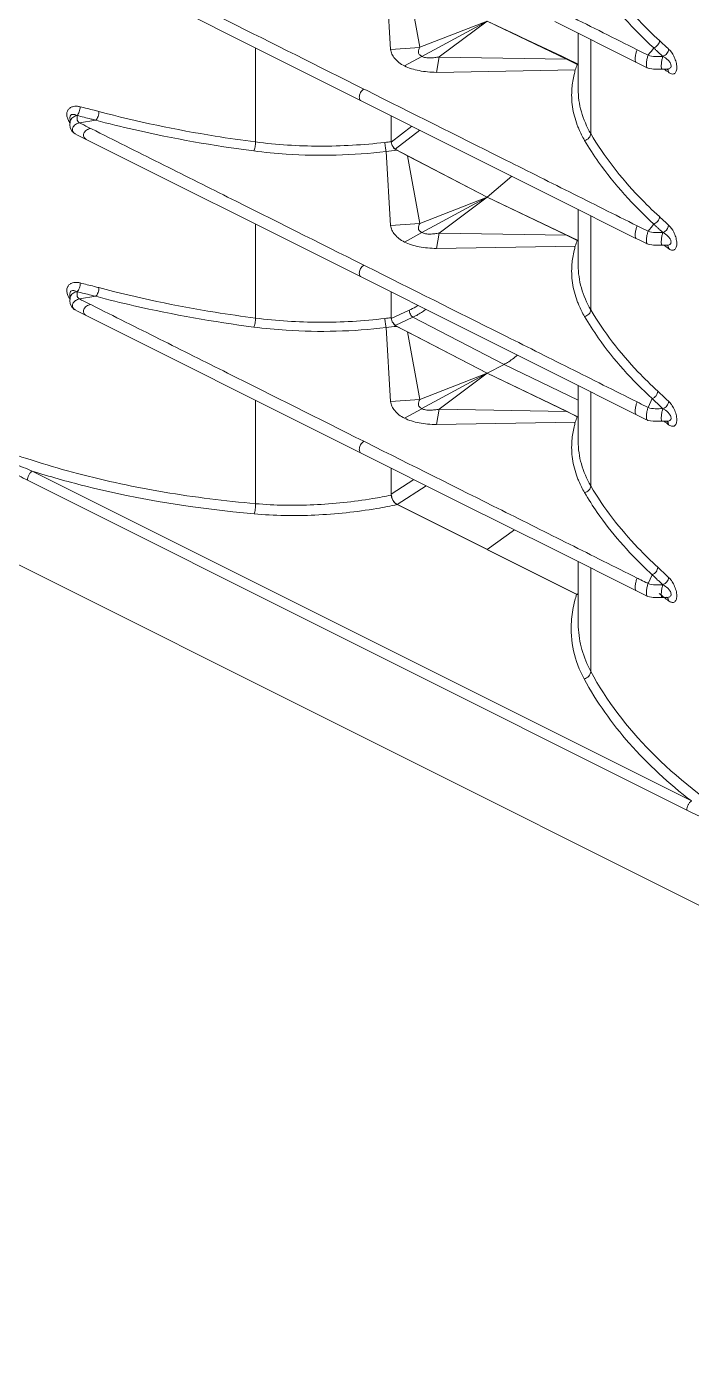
# Model space of a CAD drawing. Header units: millimetres. Extents: x 0 to 2524, y 0 to 1785.
# Drawn here: x 1964.7 to 2011.8, y 654.1 to 748.3 of the extents above; entities that cross this region are included whole.
import ezdxf

# ---------------------------------------------------------------- set-up
doc = ezdxf.new("R2010")
doc.units = ezdxf.units.MM
doc.header["$LTSCALE"] = 0.1
doc.layers.get('0').update_dxf_attribs({"lineweight": 13})

msp = doc.modelspace()

# ---------------------------------------------------------------- linework, layer by layer
for p, q in [((1990.519, 746.692), (1990.215, 751.935)), ((1992.602, 746.844), (1991.735, 751.626)), ((1992.601, 746.844), (1997.361, 748.698)), ((1997.361, 748.698), (1992.733, 746.194)), ((1993.973, 746.158), (1997.361, 748.698)), ((2002.986, 746.004), (1997.361, 748.698)), ((2002.157, 748.657), (2007.917, 745.778)), ((2003.819, 747.826), (2003.819, 743.884)), ((2004.714, 747.379), (2004.714, 740.725)), ((1980.955, 740.133), (1980.955, 746.787)), ((1981.452, 746.539), (1988.434, 743.047)), ((1992.602, 746.835), (1990.519, 746.692)), ((1992.733, 746.191), (1991.515, 745.519)), ((1993.973, 746.158), (1993.775, 745.064)), ((1993.973, 746.149), (2002.987, 746.001)), ((2003.753, 745.623), (2002.986, 746.004)), ((2003.004, 746.042), (2003.777, 745.678)), ((1993.775, 745.064), (2003.617, 745.234)), ((2009.549, 745.3), (2009.768, 745.301)), ((2009.768, 745.301), (2010.108, 745.296)), ((2009.918, 745.298), (2009.965, 745.262)), ((2009.965, 745.262), (2010.038, 745.205)), ((2010.038, 745.205), (2010.065, 745.183)), ((2010.107, 745.296), (2010.148, 745.29)), ((1988.808, 743.794), (1988.631, 743.882)), ((2003.819, 743.883), (2003.819, 743.884)), ((2076.4, 654.072), (1899.906, 742.319)), ((1968.49, 741.489), (1969.638, 741.676)), ((1990.572, 741.978), (1990.572, 740.156)), ((1990.573, 740.12), (1990.573, 741.978)), ((1967.816, 741.518), (1967.816, 741.517)), ((1967.959, 740.875), (1968.163, 740.719)), ((1968.163, 740.719), (1968.164, 740.719)), ((1969.326, 741.065), (1969.262, 741.097)), ((1992.041, 741.244), (1990.573, 740.12)), ((1990.846, 739.629), (1992.594, 740.968)), ((1990.215, 739.464), (1990.519, 734.221)), ((1997.361, 736.227), (1990.846, 739.629)), ((1990.969, 739.55), (1991.735, 739.155)), ((1997.361, 736.228), (1991.735, 739.158)), ((1992.602, 734.373), (1991.735, 739.155)), ((1997.361, 736.227), (1999.108, 737.711)), ((1992.601, 734.373), (1997.361, 736.228)), ((1992.733, 733.724), (1997.361, 736.228)), ((1993.973, 733.688), (1997.361, 736.228)), ((2002.986, 733.533), (1997.361, 736.228)), ((1997.361, 736.227), (2003.761, 733.17)), ((2002.157, 736.186), (2007.917, 733.307)), ((2003.819, 735.356), (2003.819, 731.413)), ((1980.955, 727.663), (1980.955, 734.316)), ((1981.452, 734.068), (1988.434, 730.577)), ((1992.602, 734.364), (1990.519, 734.221)), ((2004.714, 728.254), (2004.714, 734.908)), ((1991.515, 733.048), (1992.733, 733.721)), ((1993.973, 733.688), (1993.775, 732.593)), ((1993.973, 733.678), (2002.987, 733.53)), ((2003.753, 733.153), (2002.986, 733.533)), ((2003.617, 732.763), (1993.775, 732.593)), ((2009.549, 732.83), (2009.768, 732.83)), ((2009.768, 732.83), (2010.108, 732.825)), ((2009.918, 732.828), (2009.97, 732.787)), ((2009.97, 732.787), (2010.038, 732.734)), ((2010.038, 732.734), (2010.065, 732.713)), ((2010.107, 732.825), (2010.148, 732.819)), ((1988.808, 731.323), (1988.631, 731.411)), ((2003.819, 731.412), (2003.819, 731.413)), ((1967.804, 729.408), (1967.804, 729.406)), ((1990.572, 729.508), (1990.572, 727.685)), ((1990.573, 727.636), (1990.573, 729.507)), ((1967.816, 729.047), (1967.816, 729.047)), ((1968.49, 729.018), (1969.638, 729.205)), ((1969.326, 728.594), (1969.262, 728.626)), ((1967.959, 728.404), (1968.163, 728.248)), ((1968.163, 728.248), (1968.164, 728.248)), ((1968.164, 728.248), (1968.339, 728.155)), ((1991.85, 728.218), (1990.573, 727.636)), ((1990.851, 727.151), (1992.114, 727.726)), ((1992.114, 727.726), (1998.566, 724.382)), ((1990.215, 726.993), (1990.519, 721.75)), ((1990.851, 727.151), (1997.362, 723.756)), ((1990.969, 727.079), (1991.735, 726.684)), ((1997.361, 723.757), (1991.735, 726.688)), ((1992.602, 721.902), (1991.735, 726.684)), ((1992.601, 721.902), (1997.361, 723.757)), ((1992.733, 721.253), (1997.361, 723.757)), ((1993.973, 721.217), (1997.361, 723.757)), ((2002.987, 721.062), (1997.361, 723.757)), ((1997.362, 723.756), (1998.566, 724.382)), ((2003.804, 720.673), (1997.362, 723.756)), ((2003.819, 721.852), (1998.566, 724.382)), ((2002.157, 723.715), (2007.917, 720.836)), ((2003.819, 722.885), (2003.819, 718.943)), ((1980.955, 714.52), (1980.955, 721.845)), ((1992.602, 721.893), (1990.519, 721.75)), ((2004.714, 715.783), (2004.714, 722.437)), ((2009.063, 721.964), (2008.784, 721.342)), ((1981.452, 721.597), (1988.434, 718.106)), ((1991.515, 720.578), (1992.733, 721.25)), ((1993.973, 721.217), (1993.775, 720.123)), ((1993.973, 721.208), (2002.987, 721.059)), ((2003.753, 720.682), (2002.987, 721.062)), ((2003.617, 720.292), (1993.775, 720.123)), ((2009.523, 720.358), (2009.767, 720.36)), ((2009.767, 720.36), (2010.107, 720.354)), ((2010.107, 720.354), (2010.147, 720.349)), ((1988.808, 718.852), (1988.631, 718.941)), ((2003.819, 718.942), (2003.819, 718.943)), ((2011.511, 692.826), (1964.795, 716.184)), ((1965.131, 716.83), (2011.845, 693.473)), ((1990.572, 717.037), (1990.572, 715.128)), ((1990.573, 715.201), (1990.573, 717.036)), ((1992.177, 716.234), (1990.573, 715.201)), ((1990.994, 714.469), (1993.053, 715.796)), ((1990.994, 714.469), (2003.73, 708.102)), ((1991.01, 714.461), (2003.712, 708.11)), ((1997.362, 711.285), (1999.297, 712.675)), ((2002.157, 711.245), (2007.917, 708.365)), ((2003.819, 710.414), (2003.819, 706.124)), ((2004.714, 702.641), (2004.714, 709.967)), ((2009.063, 709.493), (2008.784, 708.871)), ((2003.73, 708.102), (2003.819, 708.173)), ((2009.523, 707.888), (2009.767, 707.889)), ((2009.767, 707.889), (2010.107, 707.884)), ((2010.005, 707.818), (2010.037, 707.793)), ((2010.037, 707.793), (2010.064, 707.772)), ((2010.107, 707.884), (2010.147, 707.878)), ((2003.826, 705.802), (2003.819, 706.124))]:
    msp.add_line(p, q)
for points in [[(1968.953, 752.789), (1974.712, 749.909), (1981.452, 746.539)], [(2007.917, 745.778), (2008.09, 745.691), (2008.608, 745.435), (2008.705, 745.389)], [(2008.705, 745.389), (2008.782, 745.359), (2009.162, 745.3), (2009.549, 745.3)], [(1988.434, 743.047), (1995.417, 739.556), (2002.157, 736.186)], [(1967.804, 741.879), (1967.809, 741.687), (1967.816, 741.517)], [(1967.816, 741.518), (1967.816, 741.506), (1967.806, 741.374), (1967.819, 741.141), (1967.959, 740.875)], [(1968.164, 740.719), (1968.339, 740.626), (1968.86, 740.365), (1968.953, 740.318)], [(1968.953, 740.318), (1974.712, 737.438), (1981.452, 734.068)], [(2007.917, 733.307), (2008.09, 733.22), (2008.608, 732.964), (2008.705, 732.919)], [(2008.705, 732.919), (2008.782, 732.888), (2009.162, 732.829), (2009.549, 732.83)], [(1988.434, 730.577), (1995.417, 727.085), (2002.157, 723.715)], [(1967.804, 729.408), (1967.807, 729.257), (1967.816, 729.047)], [(1967.816, 729.047), (1967.816, 729.035), (1967.806, 728.903), (1967.819, 728.67), (1967.959, 728.404)], [(1968.339, 728.155), (1968.86, 727.894), (1968.953, 727.847)], [(1968.953, 727.848), (1974.712, 724.968), (1981.452, 721.597)], [(2007.917, 720.836), (2008.09, 720.749), (2008.608, 720.493), (2008.705, 720.448)], [(2008.705, 720.448), (2008.765, 720.423), (2009.128, 720.36), (2009.523, 720.358)], [(1988.434, 718.106), (1995.417, 714.615), (2002.157, 711.245)], [(2007.917, 708.365), (2008.09, 708.278), (2008.608, 708.022), (2008.705, 707.977)], [(2008.705, 707.977), (2008.765, 707.953), (2009.128, 707.889), (2009.523, 707.888)]]:
    msp.add_lwpolyline(points)
for centre, radius, start, end in [((1896.589, 832.747), 141.647, 322.3802, 322.64257), ((2010.397, 743.127), 7.1, 159.36932, 162.74077), ((2039.93, 783.799), 48.816, 232.28242, 232.52299), ((1986.29, 777.148), 37.239, 275.9106, 276.6031), ((1986.316, 777.18), 37.916, 275.90199, 277.04836), ((1896.589, 820.276), 141.647, 322.3802, 322.64257), ((2009.836, 730.858), 6.503, 159.28546, 162.96501), ((2040.477, 772.038), 49.713, 232.28362, 232.52845), ((1968.856, 729.81), 1.318, 209.62157, 217.97008), ((1986.29, 764.677), 37.239, 275.9106, 276.6031), ((1986.316, 764.709), 37.916, 275.90199, 277.04836), ((2009.836, 718.387), 6.503, 159.28546, 162.96501), ((2027.412, 742.621), 28.315, 231.84032, 232.63668), ((1983.63, 748.617), 34.201, 279.49488, 281.71147), ((1983.575, 749.445), 35.765, 279.62173, 281.99766), ((2029.895, 732.159), 30.786, 226.32802, 227.41411), ((2037.06, 766.659), 64.339, 243.15072, 243.28805), ((2021.126, 722.114), 18.112, 230.35206, 231.76987), ((2025.156, 727.254), 24.643, 231.80517, 232.06095), ((2026.378, 728.801), 26.616, 232.19747, 232.65194), ((2010.915, 705.664), 7.595, 174.90744, 175.89375)]:
    msp.add_arc(centre, radius, start, end)
for centre, major_axis, ratio, start_param, end_param in [((1990.857, 727.494), (-0.18, 0.358), 0.613181, -4.234679, -3.846185), ((1990.998, 714.995), (-0.261, 0.543), 0.617361, 0.909146, 2.46863), ((2003.725, 708.632), (-0.267, 0.548), 0.603911, -3.808901, -3.59482)]:
    msp.add_ellipse(centre, major_axis=major_axis, ratio=ratio, start_param=start_param, end_param=end_param)
for points, knots in [([(2008.001, 746.669), (2006.401, 747.466), (2003.203, 749.068), (1996.804, 752.265), (1992.006, 754.665), (1988.808, 756.265)], [0, 0, 0, 0, 0.250021, 0.500037, 1, 1, 1, 1]), ([(1988.631, 743.882), (1985.413, 745.491), (1980.587, 747.903), (1974.152, 751.123), (1970.934, 752.729), (1969.326, 753.535)], [0, 0, 0, 0, 0.499994, 0.75, 1, 1, 1, 1]), ([(2009.581, 747.319), (2009.084, 747.772), (2007.256, 749.546), (2005.663, 751.576), (2004.714, 753.195)], [0, 0, 0, 0, 0.263795, 1, 1, 1, 1]), ([(2004.276, 752.72), (2004.584, 752.193), (2005.98, 750.034), (2007.732, 748.116), (2009.18, 746.797)], [0, 0, 0, 0, 0.237628, 1, 1, 1, 1]), ([(2009.179, 746.796), (2009.29, 746.832), (2009.486, 746.978), (2009.581, 747.207), (2009.582, 747.32)], [0, 0, 0, 0, 0.509585, 1, 1, 1, 1]), ([(2010.232, 746.715), (2010.177, 746.765), (2009.959, 746.966), (2009.743, 747.168), (2009.581, 747.32)], [0, 0, 0, 0, 0.25225, 1, 1, 1, 1]), ([(1990.519, 746.692), (1990.543, 746.58), (1990.613, 746.35), (1990.816, 746.03), (1991.121, 745.742), (1991.373, 745.586), (1991.515, 745.519)], [0, 0, 0, 0, 0.21596, 0.447041, 0.705766, 1, 1, 1, 1]), ([(1992.733, 746.194), (1992.699, 746.215), (1992.637, 746.257), (1992.557, 746.33), (1992.51, 746.416), (1992.488, 746.533), (1992.514, 746.684), (1992.571, 746.79), (1992.601, 746.844)], [0, 0, 0, 0, 0.155838, 0.295444, 0.417127, 0.5311, 0.757215, 1, 1, 1, 1]), ([(2007.917, 745.778), (2007.902, 745.785), (2007.88, 745.83), (2007.866, 745.908), (2007.862, 746.016), (2007.872, 746.197), (2007.911, 746.42), (2007.965, 746.596), (2008.001, 746.669)], [0, 0, 0, 0, 0.056037, 0.146689, 0.264186, 0.405002, 0.736638, 1, 1, 1, 1]), ([(2008.784, 746.283), (2008.717, 746.314), (2008.454, 746.438), (2008.195, 746.57), (2008.001, 746.669)], [0, 0, 0, 0, 0.252897, 1, 1, 1, 1]), ([(2009.179, 746.796), (2009.229, 746.744), (2009.333, 746.644), (2009.489, 746.491), (2009.655, 746.342), (2009.767, 746.244), (2009.821, 746.192)], [0, 0, 0, 0, 0.243785, 0.492184, 0.746016, 1, 1, 1, 1]), ([(2009.821, 746.192), (2009.932, 746.231), (2010.125, 746.379), (2010.224, 746.603), (2010.232, 746.715)], [0, 0, 0, 0, 0.51064, 1, 1, 1, 1]), ([(2010.352, 744.981), (2010.408, 744.955), (2010.501, 744.929), (2010.619, 744.958), (2010.695, 745.013), (2010.754, 745.101), (2010.811, 745.269), (2010.815, 745.539), (2010.742, 745.879), (2010.573, 746.296), (2010.383, 746.576), (2010.232, 746.715)], [0, 0, 0, 0, 0.08311, 0.120927, 0.16045, 0.205764, 0.259896, 0.397115, 0.559855, 0.723978, 1, 1, 1, 1]), ([(1993.775, 745.064), (1993.568, 745.07), (1993.159, 745.092), (1992.565, 745.174), (1992.014, 745.309), (1991.669, 745.438), (1991.515, 745.519)], [0, 0, 0, 0, 0.267747, 0.527737, 0.77452, 1, 1, 1, 1]), ([(1992.733, 746.191), (1992.822, 746.155), (1993.018, 746.093), (1993.332, 746.079), (1993.655, 746.102), (1993.867, 746.139), (1993.973, 746.158)], [0, 0, 0, 0, 0.229454, 0.48515, 0.744622, 1, 1, 1, 1]), ([(2008.705, 745.389), (2008.69, 745.396), (2008.669, 745.441), (2008.656, 745.518), (2008.652, 745.626), (2008.662, 745.807), (2008.698, 746.031), (2008.75, 746.209), (2008.784, 746.283)], [0, 0, 0, 0, 0.053817, 0.143467, 0.260763, 0.401828, 0.735151, 1, 1, 1, 1]), ([(2009.821, 746.192), (2009.641, 746.196), (2009.297, 746.179), (2008.937, 746.212), (2008.784, 746.283)], [0, 0, 0, 0, 0.515729, 1, 1, 1, 1]), ([(2009.768, 745.301), (2009.755, 745.301), (2009.738, 745.324), (2009.727, 745.357), (2009.714, 745.42), (2009.709, 745.52), (2009.716, 745.71), (2009.75, 745.939), (2009.793, 746.117), (2009.821, 746.192)], [0, 0, 0, 0, 0.039962, 0.074546, 0.120513, 0.245112, 0.403143, 0.739459, 1, 1, 1, 1]), ([(2010.405, 745.532), (2010.403, 745.61), (2010.336, 745.763), (2010.184, 745.941), (2010.007, 746.084), (2009.883, 746.16), (2009.821, 746.192)], [0, 0, 0, 0, 0.257535, 0.521688, 0.770263, 1, 1, 1, 1]), ([(2010.107, 745.296), (2010.142, 745.295), (2010.211, 745.301), (2010.309, 745.337), (2010.39, 745.415), (2010.406, 745.492), (2010.405, 745.532)], [0, 0, 0, 0, 0.244744, 0.481235, 0.721491, 1, 1, 1, 1]), ([(2003.617, 745.234), (2003.586, 745.127), (2003.473, 744.705), (2003.402, 744.27), (2003.377, 743.945)], [0, 0, 0, 0, 0.253454, 1, 1, 1, 1]), ([(2010.192, 745.213), (2010.197, 745.201), (2010.218, 745.152), (2010.227, 745.099), (2010.228, 745.058)], [0, 0, 0, 0, 0.241818, 1, 1, 1, 1]), ([(2010.228, 745.058), (2010.238, 745.051), (2010.277, 745.022), (2010.32, 744.997), (2010.352, 744.981)], [0, 0, 0, 0, 0.263625, 1, 1, 1, 1]), ([(1988.434, 743.048), (1988.408, 743.061), (1988.358, 743.105), (1988.317, 743.201), (1988.305, 743.318), (1988.33, 743.495), (1988.425, 743.704), (1988.555, 743.84), (1988.631, 743.882)], [0, 0, 0, 0, 0.091121, 0.193665, 0.312809, 0.447146, 0.735383, 1, 1, 1, 1]), ([(2008.001, 734.198), (2006.401, 734.996), (2003.203, 736.598), (1996.804, 739.795), (1992.006, 742.194), (1988.808, 743.794)], [0, 0, 0, 0, 0.250021, 0.500037, 1, 1, 1, 1]), ([(2003.377, 743.945), (2003.342, 743.507), (2003.37, 742.615), (2003.597, 741.752), (2003.754, 741.335)], [0, 0, 0, 0, 0.496156, 1, 1, 1, 1]), ([(2004.714, 740.725), (2004.429, 741.211), (2003.979, 742.234), (2003.822, 743.343), (2003.821, 743.883)], [0, 0, 0, 0, 0.510763, 1, 1, 1, 1]), ([(1968.522, 742.628), (1968.442, 742.648), (1968.282, 742.673), (1968.047, 742.658), (1967.835, 742.581), (1967.667, 742.431), (1967.574, 742.214), (1967.575, 741.959), (1967.661, 741.7), (1967.762, 741.54), (1967.821, 741.465)], [0, 0, 0, 0, 0.127588, 0.247035, 0.359387, 0.468954, 0.583849, 0.711615, 0.852313, 1, 1, 1, 1]), ([(1968.522, 742.628), (1968.527, 742.51), (1968.494, 742.331), (1968.405, 742.126), (1968.342, 742.039), (1968.307, 742.007)], [0, 0, 0, 0, 0.528979, 0.785902, 1, 1, 1, 1]), ([(1969.862, 742.289), (1969.749, 742.319), (1969.303, 742.434), (1968.856, 742.542), (1968.522, 742.628)], [0, 0, 0, 0, 0.252888, 1, 1, 1, 1]), ([(1968.307, 742.007), (1968.254, 742.033), (1968.151, 742.074), (1967.997, 742.1), (1967.835, 742.052), (1967.804, 741.935), (1967.804, 741.878)], [0, 0, 0, 0, 0.276983, 0.518787, 0.732824, 1, 1, 1, 1]), ([(1968.307, 742.007), (1968.196, 741.99), (1967.986, 741.904), (1967.845, 741.712), (1967.823, 741.609)], [0, 0, 0, 0, 0.514745, 1, 1, 1, 1]), ([(1968.307, 742.007), (1968.312, 741.962), (1968.308, 741.872), (1968.301, 741.736), (1968.347, 741.585), (1968.438, 741.517), (1968.49, 741.488)], [0, 0, 0, 0, 0.228953, 0.458124, 0.696859, 1, 1, 1, 1]), ([(1969.639, 741.676), (1969.526, 741.704), (1969.082, 741.812), (1968.637, 741.92), (1968.307, 742.007)], [0, 0, 0, 0, 0.253342, 1, 1, 1, 1]), ([(1969.638, 741.676), (1970.534, 741.438), (1974.228, 740.528), (1977.983, 739.869), (1980.837, 739.498)], [0, 0, 0, 0, 0.24369, 1, 1, 1, 1]), ([(1969.856, 742.291), (1969.857, 742.174), (1969.823, 741.999), (1969.733, 741.797), (1969.672, 741.71), (1969.639, 741.676)], [0, 0, 0, 0, 0.526958, 0.784997, 1, 1, 1, 1]), ([(1980.955, 740.133), (1979.999, 740.258), (1976.269, 740.8), (1972.572, 741.571), (1969.862, 742.289)], [0, 0, 0, 0, 0.255982, 1, 1, 1, 1]), ([(1968.49, 741.488), (1968.386, 741.471), (1968.234, 741.41), (1968.08, 741.272), (1967.982, 741.121), (1967.962, 740.892), (1968.089, 740.76), (1968.163, 740.719)], [0, 0, 0, 0, 0.285619, 0.428988, 0.557802, 0.769478, 1, 1, 1, 1]), ([(1969.262, 741.097), (1969.197, 741.129), (1968.938, 741.257), (1968.68, 741.386), (1968.49, 741.489)], [0, 0, 0, 0, 0.251597, 1, 1, 1, 1]), ([(1969.262, 741.097), (1969.158, 741.078), (1969.005, 741.015), (1968.853, 740.873), (1968.758, 740.719), (1968.743, 740.486), (1968.876, 740.357), (1968.953, 740.318)], [0, 0, 0, 0, 0.284672, 0.427908, 0.556382, 0.768273, 1, 1, 1, 1]), ([(1988.631, 731.411), (1985.413, 733.02), (1980.587, 735.433), (1974.152, 738.652), (1970.934, 740.258), (1969.326, 741.065)], [0, 0, 0, 0, 0.499994, 0.75, 1, 1, 1, 1]), ([(2003.754, 741.335), (2003.789, 741.243), (2003.938, 740.87), (2004.121, 740.51), (2004.274, 740.248)], [0, 0, 0, 0, 0.24578, 1, 1, 1, 1]), ([(2004.714, 740.725), (2004.713, 740.615), (2004.605, 740.388), (2004.391, 740.271), (2004.274, 740.248)], [0, 0, 0, 0, 0.479432, 1, 1, 1, 1]), ([(2009.581, 734.848), (2009.084, 735.301), (2007.256, 737.075), (2005.663, 739.105), (2004.714, 740.724)], [0, 0, 0, 0, 0.263795, 1, 1, 1, 1]), ([(1980.833, 739.498), (1980.854, 739.535), (1980.89, 739.63), (1980.942, 739.84), (1980.959, 740.016), (1980.955, 740.133)], [0, 0, 0, 0, 0.197193, 0.459962, 1, 1, 1, 1]), ([(1990.125, 740.107), (1988.593, 739.924), (1985.527, 739.748), (1982.462, 739.938), (1980.955, 740.133)], [0, 0, 0, 0, 0.503882, 1, 1, 1, 1]), ([(1990.215, 739.464), (1990.188, 739.558), (1990.153, 739.773), (1990.13, 739.989), (1990.124, 740.107)], [0, 0, 0, 0, 0.452173, 1, 1, 1, 1]), ([(1990.969, 739.549), (1990.862, 739.604), (1990.676, 739.782), (1990.572, 740.027), (1990.572, 740.156)], [0, 0, 0, 0, 0.482968, 1, 1, 1, 1]), ([(2004.276, 740.249), (2004.584, 739.722), (2005.98, 737.563), (2007.732, 735.645), (2009.18, 734.326)], [0, 0, 0, 0, 0.237628, 1, 1, 1, 1]), ([(1980.836, 739.498), (1981.601, 739.399), (1984.718, 739.098), (1987.871, 739.187), (1990.215, 739.464)], [0, 0, 0, 0, 0.246219, 1, 1, 1, 1]), ([(1990.846, 739.629), (1990.837, 739.634), (1990.799, 739.657), (1990.765, 739.686), (1990.741, 739.71)], [0, 0, 0, 0, 0.234252, 1, 1, 1, 1]), ([(1990.519, 734.221), (1990.543, 734.109), (1990.613, 733.879), (1990.817, 733.559), (1991.121, 733.271), (1991.373, 733.114), (1991.515, 733.048)], [0, 0, 0, 0, 0.21597, 0.4471, 0.705717, 1, 1, 1, 1]), ([(1992.733, 733.724), (1992.699, 733.745), (1992.637, 733.786), (1992.557, 733.859), (1992.51, 733.945), (1992.488, 734.062), (1992.514, 734.213), (1992.571, 734.319), (1992.601, 734.373)], [0, 0, 0, 0, 0.155845, 0.295453, 0.417132, 0.531104, 0.757217, 1, 1, 1, 1]), ([(2007.917, 733.307), (2007.902, 733.315), (2007.88, 733.36), (2007.866, 733.438), (2007.862, 733.546), (2007.872, 733.726), (2007.911, 733.949), (2007.965, 734.126), (2008.001, 734.198)], [0, 0, 0, 0, 0.056037, 0.146689, 0.264186, 0.405002, 0.736638, 1, 1, 1, 1]), ([(2008.784, 733.812), (2008.717, 733.843), (2008.454, 733.967), (2008.195, 734.1), (2008.001, 734.198)], [0, 0, 0, 0, 0.252897, 1, 1, 1, 1]), ([(2009.179, 734.325), (2009.29, 734.361), (2009.486, 734.508), (2009.581, 734.736), (2009.582, 734.849)], [0, 0, 0, 0, 0.509585, 1, 1, 1, 1]), ([(2009.179, 734.325), (2009.228, 734.273), (2009.332, 734.173), (2009.489, 734.02), (2009.654, 733.872), (2009.766, 733.774), (2009.82, 733.722)], [0, 0, 0, 0, 0.243787, 0.492288, 0.746186, 1, 1, 1, 1]), ([(2009.581, 734.849), (2009.687, 734.748), (2009.904, 734.548), (2010.119, 734.347), (2010.229, 734.247)], [0, 0, 0, 0, 0.496611, 1, 1, 1, 1]), ([(2009.82, 733.722), (2009.874, 733.74), (2010.076, 733.849), (2010.223, 734.076), (2010.229, 734.247)], [0, 0, 0, 0, 0.253272, 1, 1, 1, 1]), ([(2010.358, 732.508), (2010.413, 732.482), (2010.506, 732.458), (2010.624, 732.489), (2010.698, 732.546), (2010.756, 732.635), (2010.812, 732.805), (2010.815, 733.075), (2010.74, 733.415), (2010.57, 733.831), (2010.38, 734.109), (2010.229, 734.247)], [0, 0, 0, 0, 0.082575, 0.120351, 0.16005, 0.205711, 0.260285, 0.398238, 0.561137, 0.724959, 1, 1, 1, 1]), ([(1992.733, 733.721), (1992.822, 733.684), (1993.018, 733.622), (1993.332, 733.608), (1993.655, 733.631), (1993.867, 733.668), (1993.973, 733.688)], [0, 0, 0, 0, 0.229458, 0.485152, 0.744623, 1, 1, 1, 1]), ([(2008.705, 732.919), (2008.69, 732.925), (2008.669, 732.97), (2008.656, 733.047), (2008.652, 733.155), (2008.662, 733.336), (2008.698, 733.56), (2008.75, 733.738), (2008.784, 733.812)], [0, 0, 0, 0, 0.053817, 0.143467, 0.260763, 0.401828, 0.735151, 1, 1, 1, 1]), ([(2009.82, 733.722), (2009.64, 733.725), (2009.296, 733.709), (2008.937, 733.741), (2008.784, 733.812)], [0, 0, 0, 0, 0.515736, 1, 1, 1, 1]), ([(2009.768, 732.83), (2009.755, 732.831), (2009.738, 732.853), (2009.727, 732.887), (2009.714, 732.949), (2009.709, 733.05), (2009.716, 733.24), (2009.75, 733.469), (2009.793, 733.647), (2009.82, 733.722)], [0, 0, 0, 0, 0.040268, 0.07483, 0.120822, 0.245562, 0.403711, 0.74006, 1, 1, 1, 1]), ([(2010.405, 733.059), (2010.403, 733.138), (2010.337, 733.292), (2010.138, 733.522), (2009.95, 733.657), (2009.82, 733.722)], [0, 0, 0, 0, 0.257706, 0.52239, 1, 1, 1, 1]), ([(1993.775, 732.593), (1993.568, 732.599), (1993.159, 732.621), (1992.565, 732.703), (1992.014, 732.839), (1991.669, 732.966), (1991.515, 733.048)], [0, 0, 0, 0, 0.267755, 0.527695, 0.774579, 1, 1, 1, 1]), ([(2003.617, 732.763), (2003.586, 732.657), (2003.473, 732.234), (2003.402, 731.8), (2003.376, 731.474)], [0, 0, 0, 0, 0.253458, 1, 1, 1, 1]), ([(2010.107, 732.825), (2010.142, 732.825), (2010.211, 732.83), (2010.309, 732.865), (2010.388, 732.943), (2010.405, 733.02), (2010.405, 733.059)], [0, 0, 0, 0, 0.245373, 0.48249, 0.721855, 1, 1, 1, 1]), ([(2010.234, 732.583), (2010.233, 732.606), (2010.224, 732.69), (2010.185, 732.772), (2010.142, 732.816)], [0, 0, 0, 0, 0.266851, 1, 1, 1, 1]), ([(2010.233, 732.583), (2010.244, 732.576), (2010.283, 732.547), (2010.325, 732.523), (2010.358, 732.508)], [0, 0, 0, 0, 0.263676, 1, 1, 1, 1]), ([(1988.434, 730.577), (1988.408, 730.59), (1988.358, 730.634), (1988.317, 730.73), (1988.305, 730.848), (1988.33, 731.025), (1988.425, 731.234), (1988.555, 731.369), (1988.631, 731.411)], [0, 0, 0, 0, 0.091131, 0.193685, 0.312834, 0.447161, 0.735363, 1, 1, 1, 1]), ([(2008.001, 721.727), (2006.401, 722.525), (2003.203, 724.127), (1996.804, 727.324), (1992.006, 729.724), (1988.808, 731.323)], [0, 0, 0, 0, 0.250021, 0.500037, 1, 1, 1, 1]), ([(2003.376, 731.474), (2003.342, 731.036), (2003.37, 730.142), (2003.598, 729.278), (2003.756, 728.86)], [0, 0, 0, 0, 0.496129, 1, 1, 1, 1]), ([(2004.714, 728.254), (2004.429, 728.74), (2003.98, 729.763), (2003.822, 730.872), (2003.821, 731.412)], [0, 0, 0, 0, 0.51076, 1, 1, 1, 1]), ([(1968.532, 730.154), (1968.389, 730.191), (1968.166, 730.213), (1967.892, 730.136), (1967.723, 730.021), (1967.607, 729.847), (1967.566, 729.626), (1967.601, 729.387), (1967.668, 729.234), (1967.71, 729.159)], [0, 0, 0, 0, 0.252277, 0.368216, 0.479959, 0.593665, 0.716939, 0.853298, 1, 1, 1, 1]), ([(1968.311, 729.535), (1968.258, 729.561), (1968.154, 729.602), (1967.998, 729.63), (1967.869, 729.591), (1967.811, 729.5), (1967.804, 729.44), (1967.804, 729.408)], [0, 0, 0, 0, 0.276193, 0.516381, 0.729555, 0.849112, 1, 1, 1, 1]), ([(1968.311, 729.535), (1968.199, 729.519), (1967.988, 729.435), (1967.847, 729.243), (1967.824, 729.14)], [0, 0, 0, 0, 0.514416, 1, 1, 1, 1]), ([(1968.311, 729.535), (1968.314, 729.49), (1968.309, 729.4), (1968.301, 729.264), (1968.348, 729.113), (1968.438, 729.046), (1968.49, 729.018)], [0, 0, 0, 0, 0.229088, 0.458238, 0.696907, 1, 1, 1, 1]), ([(1968.311, 729.535), (1968.347, 729.567), (1968.412, 729.653), (1968.506, 729.857), (1968.537, 730.036), (1968.532, 730.154)], [0, 0, 0, 0, 0.214804, 0.471892, 1, 1, 1, 1]), ([(1969.639, 729.205), (1969.526, 729.233), (1969.083, 729.341), (1968.64, 729.448), (1968.311, 729.535)], [0, 0, 0, 0, 0.253259, 1, 1, 1, 1]), ([(1969.862, 729.819), (1969.75, 729.848), (1969.307, 729.962), (1968.863, 730.07), (1968.532, 730.154)], [0, 0, 0, 0, 0.252874, 1, 1, 1, 1]), ([(1969.856, 729.82), (1969.857, 729.703), (1969.823, 729.528), (1969.733, 729.326), (1969.672, 729.239), (1969.639, 729.205)], [0, 0, 0, 0, 0.526957, 0.784997, 1, 1, 1, 1]), ([(1980.955, 727.663), (1979.999, 727.787), (1976.269, 728.329), (1972.572, 729.1), (1969.862, 729.819)], [0, 0, 0, 0, 0.255982, 1, 1, 1, 1]), ([(1968.49, 729.018), (1968.386, 729), (1968.234, 728.94), (1968.08, 728.801), (1967.982, 728.651), (1967.962, 728.421), (1968.089, 728.289), (1968.163, 728.248)], [0, 0, 0, 0, 0.285619, 0.428988, 0.557802, 0.769478, 1, 1, 1, 1]), ([(1969.262, 728.626), (1969.197, 728.658), (1968.938, 728.787), (1968.68, 728.915), (1968.49, 729.018)], [0, 0, 0, 0, 0.251597, 1, 1, 1, 1]), ([(1969.262, 728.626), (1969.158, 728.607), (1969.005, 728.545), (1968.853, 728.402), (1968.758, 728.248), (1968.743, 728.016), (1968.876, 727.886), (1968.953, 727.848)], [0, 0, 0, 0, 0.284672, 0.427908, 0.556382, 0.768273, 1, 1, 1, 1]), ([(1988.631, 718.941), (1985.413, 720.549), (1980.587, 722.962), (1974.152, 726.181), (1970.934, 727.788), (1969.326, 728.594)], [0, 0, 0, 0, 0.499994, 0.75, 1, 1, 1, 1]), ([(1969.638, 729.205), (1970.534, 728.967), (1974.228, 728.057), (1977.983, 727.398), (1980.837, 727.028)], [0, 0, 0, 0, 0.24369, 1, 1, 1, 1]), ([(1992.461, 728.562), (1992.411, 728.528), (1992.215, 728.402), (1992.008, 728.29), (1991.85, 728.218)], [0, 0, 0, 0, 0.256829, 1, 1, 1, 1]), ([(2003.756, 728.86), (2003.79, 728.768), (2003.939, 728.397), (2004.121, 728.04), (2004.273, 727.779)], [0, 0, 0, 0, 0.245791, 1, 1, 1, 1]), ([(1980.833, 727.027), (1980.854, 727.065), (1980.89, 727.159), (1980.942, 727.37), (1980.959, 727.545), (1980.955, 727.663)], [0, 0, 0, 0, 0.197193, 0.459962, 1, 1, 1, 1]), ([(1990.125, 727.636), (1988.593, 727.453), (1985.527, 727.277), (1982.462, 727.467), (1980.955, 727.663)], [0, 0, 0, 0, 0.503882, 1, 1, 1, 1]), ([(1990.215, 726.993), (1990.188, 727.088), (1990.153, 727.302), (1990.13, 727.518), (1990.124, 727.636)], [0, 0, 0, 0, 0.452173, 1, 1, 1, 1]), ([(1990.969, 727.078), (1990.862, 727.133), (1990.676, 727.311), (1990.572, 727.557), (1990.572, 727.685)], [0, 0, 0, 0, 0.482968, 1, 1, 1, 1]), ([(1992.114, 727.726), (1992.076, 727.749), (1992.005, 727.812), (1991.924, 727.933), (1991.867, 728.072), (1991.851, 728.17), (1991.85, 728.218)], [0, 0, 0, 0, 0.226777, 0.485517, 0.752113, 1, 1, 1, 1]), ([(1993.021, 728.28), (1992.948, 728.224), (1992.661, 728.016), (1992.352, 727.836), (1992.114, 727.726)], [0, 0, 0, 0, 0.259214, 1, 1, 1, 1]), ([(2004.274, 727.778), (2004.332, 727.789), (2004.446, 727.834), (2004.631, 727.971), (2004.713, 728.144), (2004.714, 728.254)], [0, 0, 0, 0, 0.253711, 0.523365, 1, 1, 1, 1]), ([(2004.274, 727.78), (2004.577, 727.263), (2005.942, 725.146), (2007.65, 723.261), (2009.062, 721.964)], [0, 0, 0, 0, 0.23787, 1, 1, 1, 1]), ([(2009.462, 722.488), (2008.978, 722.933), (2007.196, 724.678), (2005.643, 726.669), (2004.714, 728.254)], [0, 0, 0, 0, 0.263454, 1, 1, 1, 1]), ([(1980.836, 727.027), (1981.601, 726.928), (1984.718, 726.627), (1987.871, 726.716), (1990.215, 726.993)], [0, 0, 0, 0, 0.246219, 1, 1, 1, 1]), ([(1998.566, 724.382), (1998.647, 724.424), (1998.982, 724.613), (1999.291, 724.845), (1999.511, 725.038)], [0, 0, 0, 0, 0.238681, 1, 1, 1, 1]), ([(1992.733, 721.253), (1992.699, 721.274), (1992.637, 721.316), (1992.557, 721.388), (1992.51, 721.474), (1992.488, 721.591), (1992.514, 721.742), (1992.571, 721.849), (1992.601, 721.902)], [0, 0, 0, 0, 0.155845, 0.295453, 0.417132, 0.531104, 0.757217, 1, 1, 1, 1]), ([(2009.063, 721.964), (2009.174, 722), (2009.368, 722.147), (2009.462, 722.375), (2009.462, 722.488)], [0, 0, 0, 0, 0.509208, 1, 1, 1, 1]), ([(2009.063, 721.964), (2009.121, 721.902), (2009.246, 721.786), (2009.431, 721.605), (2009.625, 721.427), (2009.759, 721.312), (2009.822, 721.249)], [0, 0, 0, 0, 0.243064, 0.491589, 0.745468, 1, 1, 1, 1]), ([(2010.233, 721.772), (2010.168, 721.832), (2009.91, 722.069), (2009.655, 722.31), (2009.462, 722.488)], [0, 0, 0, 0, 0.252271, 1, 1, 1, 1]), ([(1990.519, 721.75), (1990.543, 721.638), (1990.613, 721.409), (1990.817, 721.088), (1991.121, 720.8), (1991.373, 720.643), (1991.515, 720.578)], [0, 0, 0, 0, 0.21597, 0.4471, 0.705717, 1, 1, 1, 1]), ([(1992.733, 721.25), (1992.822, 721.214), (1993.018, 721.151), (1993.332, 721.137), (1993.655, 721.16), (1993.867, 721.197), (1993.973, 721.217)], [0, 0, 0, 0, 0.229458, 0.485152, 0.744623, 1, 1, 1, 1]), ([(2008.001, 721.727), (2007.965, 721.655), (2007.911, 721.479), (2007.872, 721.256), (2007.862, 721.075), (2007.866, 720.967), (2007.88, 720.889), (2007.902, 720.844), (2007.917, 720.836)], [0, 0, 0, 0, 0.263364, 0.595, 0.735815, 0.853312, 0.943964, 1, 1, 1, 1]), ([(2008.784, 721.342), (2008.717, 721.372), (2008.454, 721.496), (2008.195, 721.629), (2008.001, 721.727)], [0, 0, 0, 0, 0.252908, 1, 1, 1, 1]), ([(2008.784, 721.341), (2008.75, 721.268), (2008.698, 721.09), (2008.662, 720.865), (2008.652, 720.684), (2008.656, 720.576), (2008.669, 720.499), (2008.69, 720.455), (2008.705, 720.448)], [0, 0, 0, 0, 0.264886, 0.598236, 0.7393, 0.856588, 0.946217, 1, 1, 1, 1]), ([(2009.822, 721.249), (2009.642, 721.254), (2009.297, 721.238), (2008.938, 721.27), (2008.784, 721.341)], [0, 0, 0, 0, 0.515719, 1, 1, 1, 1]), ([(2009.822, 721.249), (2009.793, 721.175), (2009.749, 720.996), (2009.716, 720.767), (2009.709, 720.578), (2009.714, 720.478), (2009.727, 720.416), (2009.738, 720.382), (2009.755, 720.36), (2009.767, 720.36)], [0, 0, 0, 0, 0.261274, 0.597813, 0.755656, 0.880115, 0.925879, 0.960298, 1, 1, 1, 1]), ([(2009.822, 721.249), (2009.934, 721.286), (2010.131, 721.431), (2010.231, 721.659), (2010.234, 721.772)], [0, 0, 0, 0, 0.510062, 1, 1, 1, 1]), ([(2010.405, 720.594), (2010.401, 720.672), (2010.334, 720.824), (2010.137, 721.052), (2009.951, 721.185), (2009.822, 721.249)], [0, 0, 0, 0, 0.258497, 0.522543, 1, 1, 1, 1]), ([(2010.233, 721.772), (2010.31, 721.702), (2010.456, 721.527), (2010.636, 721.214), (2010.768, 720.853), (2010.818, 720.539), (2010.801, 720.312), (2010.757, 720.15), (2010.659, 720.025), (2010.527, 719.994), (2010.387, 720.012), (2010.29, 720.07), (2010.229, 720.116)], [0, 0, 0, 0, 0.130783, 0.284782, 0.452668, 0.612675, 0.680916, 0.738139, 0.824273, 0.862662, 0.903372, 1, 1, 1, 1]), ([(1980.956, 714.52), (1978.789, 714.708), (1974.55, 715.241), (1968.418, 716.541), (1962.711, 718.316), (1959.139, 719.842), (1957.455, 720.684)], [0, 0, 0, 0, 0.267092, 0.524027, 0.768775, 1, 1, 1, 1]), ([(1993.775, 720.123), (1993.568, 720.129), (1993.159, 720.151), (1992.565, 720.232), (1992.014, 720.368), (1991.669, 720.496), (1991.515, 720.578)], [0, 0, 0, 0, 0.267755, 0.527695, 0.774579, 1, 1, 1, 1]), ([(2003.617, 720.292), (2003.586, 720.186), (2003.473, 719.763), (2003.402, 719.329), (2003.376, 719.003)], [0, 0, 0, 0, 0.253458, 1, 1, 1, 1]), ([(2010.107, 720.354), (2010.142, 720.354), (2010.212, 720.36), (2010.311, 720.396), (2010.391, 720.476), (2010.406, 720.554), (2010.405, 720.594)], [0, 0, 0, 0, 0.24479, 0.481213, 0.720707, 1, 1, 1, 1]), ([(2010.192, 720.271), (2010.198, 720.259), (2010.218, 720.21), (2010.227, 720.157), (2010.229, 720.116)], [0, 0, 0, 0, 0.24198, 1, 1, 1, 1]), ([(1964.795, 716.184), (1964.392, 716.388), (1963.381, 716.923), (1961.789, 717.86), (1960.608, 718.604), (1960.018, 718.988)], [0, 0, 0, 0, 0.244488, 0.618981, 1, 1, 1, 1]), ([(1965.132, 716.83), (1964.701, 717.003), (1962.985, 717.726), (1961.315, 718.556), (1960.081, 719.214)], [0, 0, 0, 0, 0.249091, 1, 1, 1, 1]), ([(2003.376, 719.003), (2003.342, 718.566), (2003.37, 717.674), (2003.597, 716.811), (2003.754, 716.394)], [0, 0, 0, 0, 0.496151, 1, 1, 1, 1]), ([(1988.434, 718.106), (1988.408, 718.119), (1988.358, 718.163), (1988.317, 718.259), (1988.305, 718.377), (1988.33, 718.554), (1988.425, 718.763), (1988.555, 718.898), (1988.631, 718.941)], [0, 0, 0, 0, 0.091131, 0.193685, 0.312834, 0.447161, 0.735363, 1, 1, 1, 1]), ([(2008.001, 709.256), (2006.401, 710.054), (2003.203, 711.656), (1996.804, 714.853), (1992.006, 717.253), (1988.808, 718.852)], [0, 0, 0, 0, 0.250021, 0.500037, 1, 1, 1, 1]), ([(2004.714, 715.783), (2004.429, 716.27), (2003.98, 717.293), (2003.822, 718.402), (2003.821, 718.942)], [0, 0, 0, 0, 0.51076, 1, 1, 1, 1]), ([(1965.13, 716.831), (1965.082, 716.798), (1964.991, 716.71), (1964.883, 716.55), (1964.815, 716.369), (1964.795, 716.243), (1964.795, 716.184)], [0, 0, 0, 0, 0.232426, 0.497562, 0.764122, 1, 1, 1, 1]), ([(1965.131, 716.83), (1966.355, 716.445), (1971.501, 714.999), (1976.809, 714.157), (1980.853, 713.804)], [0, 0, 0, 0, 0.240095, 1, 1, 1, 1]), ([(2003.754, 716.394), (2003.789, 716.302), (2003.938, 715.929), (2004.121, 715.57), (2004.273, 715.309)], [0, 0, 0, 0, 0.245778, 1, 1, 1, 1]), ([(2004.274, 715.307), (2004.332, 715.318), (2004.446, 715.363), (2004.631, 715.501), (2004.713, 715.674), (2004.714, 715.783)], [0, 0, 0, 0, 0.253711, 0.523365, 1, 1, 1, 1]), ([(2004.274, 715.309), (2004.555, 714.83), (2005.808, 712.873), (2007.358, 711.113), (2008.637, 709.892)], [0, 0, 0, 0, 0.238788, 1, 1, 1, 1]), ([(2009.462, 710.017), (2008.978, 710.462), (2007.196, 712.207), (2005.643, 714.198), (2004.714, 715.783)], [0, 0, 0, 0, 0.263454, 1, 1, 1, 1]), ([(1980.853, 713.804), (1980.875, 713.85), (1980.91, 713.959), (1980.956, 714.198), (1980.966, 714.392), (1980.955, 714.521)], [0, 0, 0, 0, 0.210754, 0.46761, 1, 1, 1, 1]), ([(1989.272, 714.884), (1987.886, 714.652), (1985.114, 714.359), (1982.325, 714.404), (1980.955, 714.521)], [0, 0, 0, 0, 0.505519, 1, 1, 1, 1]), ([(1991.01, 714.461), (1990.953, 714.489), (1990.73, 714.644), (1990.572, 714.919), (1990.572, 715.128)], [0, 0, 0, 0, 0.231292, 1, 1, 1, 1]), ([(1989.553, 714.183), (1988.104, 713.937), (1985.204, 713.628), (1982.287, 713.679), (1980.853, 713.804)], [0, 0, 0, 0, 0.505362, 1, 1, 1, 1]), ([(2009.063, 709.493), (2009.174, 709.53), (2009.368, 709.676), (2009.462, 709.904), (2009.462, 710.017)], [0, 0, 0, 0, 0.509208, 1, 1, 1, 1]), ([(2010.228, 709.307), (2010.163, 709.366), (2009.906, 709.602), (2009.653, 709.841), (2009.462, 710.017)], [0, 0, 0, 0, 0.252287, 1, 1, 1, 1]), ([(2008.001, 709.256), (2007.965, 709.184), (2007.911, 709.008), (2007.872, 708.785), (2007.862, 708.604), (2007.866, 708.496), (2007.88, 708.418), (2007.902, 708.373), (2007.917, 708.365)], [0, 0, 0, 0, 0.263364, 0.595, 0.735815, 0.853312, 0.943964, 1, 1, 1, 1]), ([(2008.784, 708.871), (2008.729, 708.896), (2008.512, 708.998), (2008.299, 709.106), (2008.139, 709.187)], [0, 0, 0, 0, 0.252798, 1, 1, 1, 1]), ([(2008.784, 708.87), (2008.75, 708.797), (2008.698, 708.619), (2008.662, 708.394), (2008.652, 708.213), (2008.656, 708.105), (2008.669, 708.029), (2008.69, 707.984), (2008.705, 707.977)], [0, 0, 0, 0, 0.264886, 0.598236, 0.7393, 0.856588, 0.946217, 1, 1, 1, 1]), ([(2009.818, 708.781), (2009.639, 708.784), (2009.296, 708.768), (2008.937, 708.8), (2008.784, 708.87)], [0, 0, 0, 0, 0.515714, 1, 1, 1, 1]), ([(2009.063, 709.493), (2009.121, 709.432), (2009.246, 709.316), (2009.43, 709.135), (2009.623, 708.958), (2009.756, 708.843), (2009.818, 708.781)], [0, 0, 0, 0, 0.243182, 0.491855, 0.745736, 1, 1, 1, 1]), ([(2009.818, 708.781), (2009.793, 708.705), (2009.751, 708.527), (2009.716, 708.298), (2009.709, 708.108), (2009.714, 708.008), (2009.727, 707.945), (2009.738, 707.911), (2009.755, 707.889), (2009.767, 707.889)], [0, 0, 0, 0, 0.25981, 0.596556, 0.754753, 0.879595, 0.925481, 0.959982, 1, 1, 1, 1]), ([(2009.818, 708.781), (2009.93, 708.818), (2010.124, 708.966), (2010.225, 709.193), (2010.228, 709.306)], [0, 0, 0, 0, 0.509367, 1, 1, 1, 1]), ([(2010.404, 708.125), (2010.401, 708.203), (2010.333, 708.356), (2010.134, 708.583), (2009.948, 708.717), (2009.818, 708.781)], [0, 0, 0, 0, 0.258971, 0.52303, 1, 1, 1, 1]), ([(2010.228, 709.307), (2010.304, 709.237), (2010.451, 709.064), (2010.632, 708.752), (2010.766, 708.391), (2010.818, 708.076), (2010.802, 707.847), (2010.759, 707.684), (2010.662, 707.556), (2010.531, 707.523), (2010.39, 707.54), (2010.293, 707.597), (2010.232, 707.643)], [0, 0, 0, 0, 0.13008, 0.283561, 0.451308, 0.611806, 0.680483, 0.738156, 0.824812, 0.863187, 0.903767, 1, 1, 1, 1]), ([(2003.712, 708.11), (2003.665, 707.964), (2003.497, 707.384), (2003.389, 706.787), (2003.35, 706.339)], [0, 0, 0, 0, 0.254762, 1, 1, 1, 1]), ([(2003.712, 708.111), (2003.721, 708.106), (2003.756, 708.09), (2003.793, 708.077), (2003.821, 708.07)], [0, 0, 0, 0, 0.259113, 1, 1, 1, 1]), ([(2010.107, 707.883), (2010.142, 707.883), (2010.212, 707.889), (2010.312, 707.925), (2010.392, 708.006), (2010.406, 708.085), (2010.404, 708.125)], [0, 0, 0, 0, 0.244545, 0.480796, 0.720264, 1, 1, 1, 1]), ([(2010.107, 707.904), (2010.135, 707.883), (2010.166, 707.848), (2010.188, 707.807), (2010.193, 707.796)], [0, 0, 0, 0, 0.741925, 1, 1, 1, 1]), ([(2010.193, 707.796), (2010.199, 707.785), (2010.219, 707.736), (2010.229, 707.683), (2010.232, 707.643)], [0, 0, 0, 0, 0.239933, 1, 1, 1, 1]), ([(2003.339, 706.208), (2003.289, 705.509), (2003.389, 704.077), (2003.902, 702.738), (2004.24, 702.111)], [0, 0, 0, 0, 0.496259, 1, 1, 1, 1]), ([(2004.714, 702.641), (2004.45, 703.13), (2004.029, 704.159), (2003.854, 705.257), (2003.829, 705.802)], [0, 0, 0, 0, 0.504764, 1, 1, 1, 1]), ([(2004.24, 702.111), (2004.366, 702.145), (2004.593, 702.278), (2004.711, 702.523), (2004.714, 702.641)], [0, 0, 0, 0, 0.525813, 1, 1, 1, 1]), ([(2004.24, 702.111), (2005.123, 700.482), (2007.387, 697.312), (2010.256, 694.695), (2011.845, 693.473)], [0, 0, 0, 0, 0.480437, 1, 1, 1, 1]), ([(2015.112, 692.086), (2012.897, 693.482), (2008.922, 696.556), (2005.838, 700.564), (2004.714, 702.641)], [0, 0, 0, 0, 0.525733, 1, 1, 1, 1]), ([(2011.511, 692.826), (2011.511, 692.885), (2011.531, 693.011), (2011.599, 693.192), (2011.708, 693.352), (2011.798, 693.439), (2011.846, 693.472)], [0, 0, 0, 0, 0.235878, 0.502438, 0.767574, 1, 1, 1, 1]), ([(2011.511, 692.826), (2011.907, 692.632), (2012.698, 692.257), (2013.896, 691.748), (2015.092, 691.284), (2015.889, 690.992), (2016.288, 690.853)], [0, 0, 0, 0, 0.255943, 0.507322, 0.755022, 1, 1, 1, 1])]:
    msp.add_open_spline(points, degree=3, knots=knots)
for points in [[(1997.376, 748.691), (1999.252, 747.808), (2001.128, 746.925), (2003.004, 746.042)], [(2003.82, 745.602), (2003.797, 745.609), (2003.775, 745.618), (2003.753, 745.628)], [(2010.107, 745.317), (2010.143, 745.289), (2010.172, 745.253), (2010.192, 745.213)], [(1967.823, 741.609), (1967.817, 741.579), (1967.814, 741.548), (1967.816, 741.518)], [(1967.824, 729.14), (1967.817, 729.11), (1967.814, 729.078), (1967.816, 729.047)], [(2010.107, 720.375), (2010.143, 720.348), (2010.172, 720.311), (2010.192, 720.271)]]:
    msp.add_open_spline(points, degree=3)

doc.saveas('drawing.dxf')
